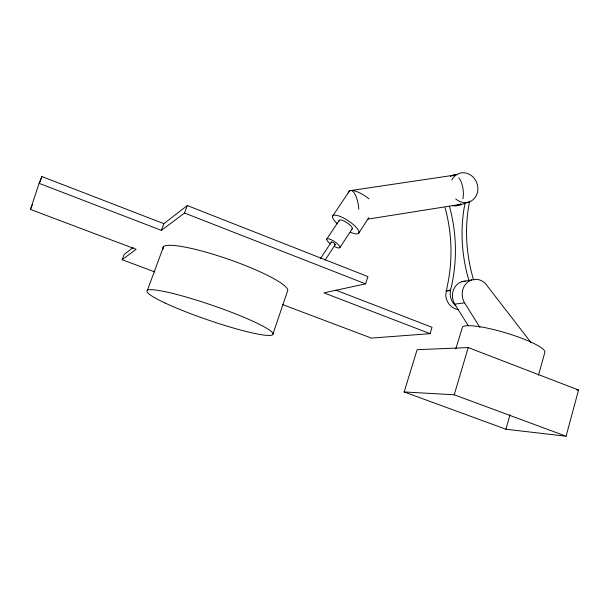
<?xml version="1.0" encoding="UTF-8"?>
<svg xmlns="http://www.w3.org/2000/svg" width="609" height="609" viewBox="0 0 609 609"><rect width="100%" height="100%" fill="white"/><g stroke="black" fill="none" stroke-linecap="round" stroke-linejoin="round"><path stroke-width="0.91" d="M445.08 207.692A159.474 151.869 69.3 0 1 447.196 286.496L445.75 295.03A15.035 13.626 78.7 0 0 458.501 309.616M465.086 203.109L464.172 207.753A143.473 124.03 75.4 0 0 469.059 280.909M566.073 436.227L578.55 390.026L468.214 347.579L417.142 349.688L404.155 391.952L505.934 429.231L566.073 436.227L454.223 394.792L404.155 391.952M538.485 375.144L544.948 352.025A43.315 7.407 16.7 0 0 523.39 338.916A43.315 7.407 16.7 0 0 480.691 326.85L472.287 325.762L466.151 325.686L462.65 326.584L455.791 348.942M505.934 429.231L510.015 414.813M454.223 394.792L468.214 347.579M282.393 304.508L371.406 338.094L430.083 333.671L432.032 327.307L335.825 290.128M430.083 333.671L323.965 292.868L365.59 283.855L367.935 276.6L187.283 205.553L163.882 223.686L161.4 230.354L39.121 183.339L41.861 176.534L163.882 223.686M154.945 271.964L122.173 259.731L136.096 249.302L30.45 209.435L39.121 183.339M40.057 181.939L41.861 176.534M272.946 334.044L287.73 290.485A66.054 10.323 19.2 0 0 222.727 257.31A66.054 10.323 19.2 0 0 163.143 249.104M161.4 230.354L184.527 213.036L187.283 205.553M147.447 290.158L163.638 246.409M122.173 259.731L124.167 254.448L133.074 247.543M30.45 209.435L32.483 204.396M358.77 233.08L368.894 217.611M339.929 247.513L352.291 228.71M320.562 258.368L331.334 242.093M325.054 260.134L335.285 244.62M326.698 239.208L339.129 220.481M332.651 216.119L349.048 191.523A15.453 4.91 33.4 0 1 368.947 198.884M452.708 205.583A14.822 13.368 69.6 0 0 456.255 205.865L461.211 204.312M450.371 176.465L453.872 175.049M459.681 205.142L469.349 201.876M461.805 281.708L471.716 279.942M446.138 290.729L450.546 290.006L450.158 294.345A15.172 13.733 78.6 0 0 454.801 304.98L455.738 305.703M446.001 291.285L450.409 290.562L451.612 285.735A161.042 153.186 69.3 0 0 449.434 206.207M367.836 219.133L459.194 204.601M350.053 190.663L453.538 175.27A14.989 6.653 81.5 0 1 455.266 175.103M465.329 281.092A15.164 13.718 78.8 0 0 453.842 289.009A15.164 13.718 78.8 0 0 454.763 304.15L464.576 302.84L479.983 327.49M576.677 389.958L578.55 390.026M184.527 213.036L365.59 283.855M530.797 342.273L487.824 286.664A15.476 13.946 78.7 0 0 468.374 281.609A15.476 13.946 78.7 0 0 464.576 302.84M454.763 304.15L468.329 325.83M473.642 280.102A144.752 124.891 75.3 0 1 469.615 201.16M452.213 175.643A14.959 13.474 69.5 0 1 457.374 174.6M451.825 180.02A15.118 13.581 69.5 0 1 471.122 175.392A15.118 13.581 69.5 0 1 475.515 196.935A15.118 13.581 69.5 0 1 455.669 198.823M348.173 193.099A15.522 5.451 81.3 0 1 354.377 193.16A15.522 5.451 81.3 0 1 358.785 209.26M458.866 177.775A14.989 6.653 81.5 0 1 462.909 198.709M460.754 203.535A14.989 6.653 81.5 0 1 457.45 204.654M337.409 223.83A15.575 4.537 33.4 0 1 337.104 215.464A15.575 4.537 33.4 0 1 357.148 228.482A15.575 4.537 33.4 0 1 350.312 232.212M339.183 221.212A7.788 2.269 33.4 0 1 346.407 222.331A7.788 2.269 33.4 0 1 351.873 229.144M330.497 243.935A7.833 2.124 33.4 0 1 328.502 238.766A7.833 2.124 33.4 0 1 339.183 245.648A7.833 2.124 33.4 0 1 334.425 246.47M331.479 242.572A2.352 0.639 33.4 0 1 332.369 242.138A2.352 0.639 33.4 0 1 334.98 243.935A2.352 0.639 33.4 0 1 334.539 244.681M165.13 303.038A66.685 7.628 19 0 0 270.754 335.369A66.685 7.628 19 0 0 193.692 299.263A66.685 7.628 19 0 0 165.13 303.038"/></g></svg>
